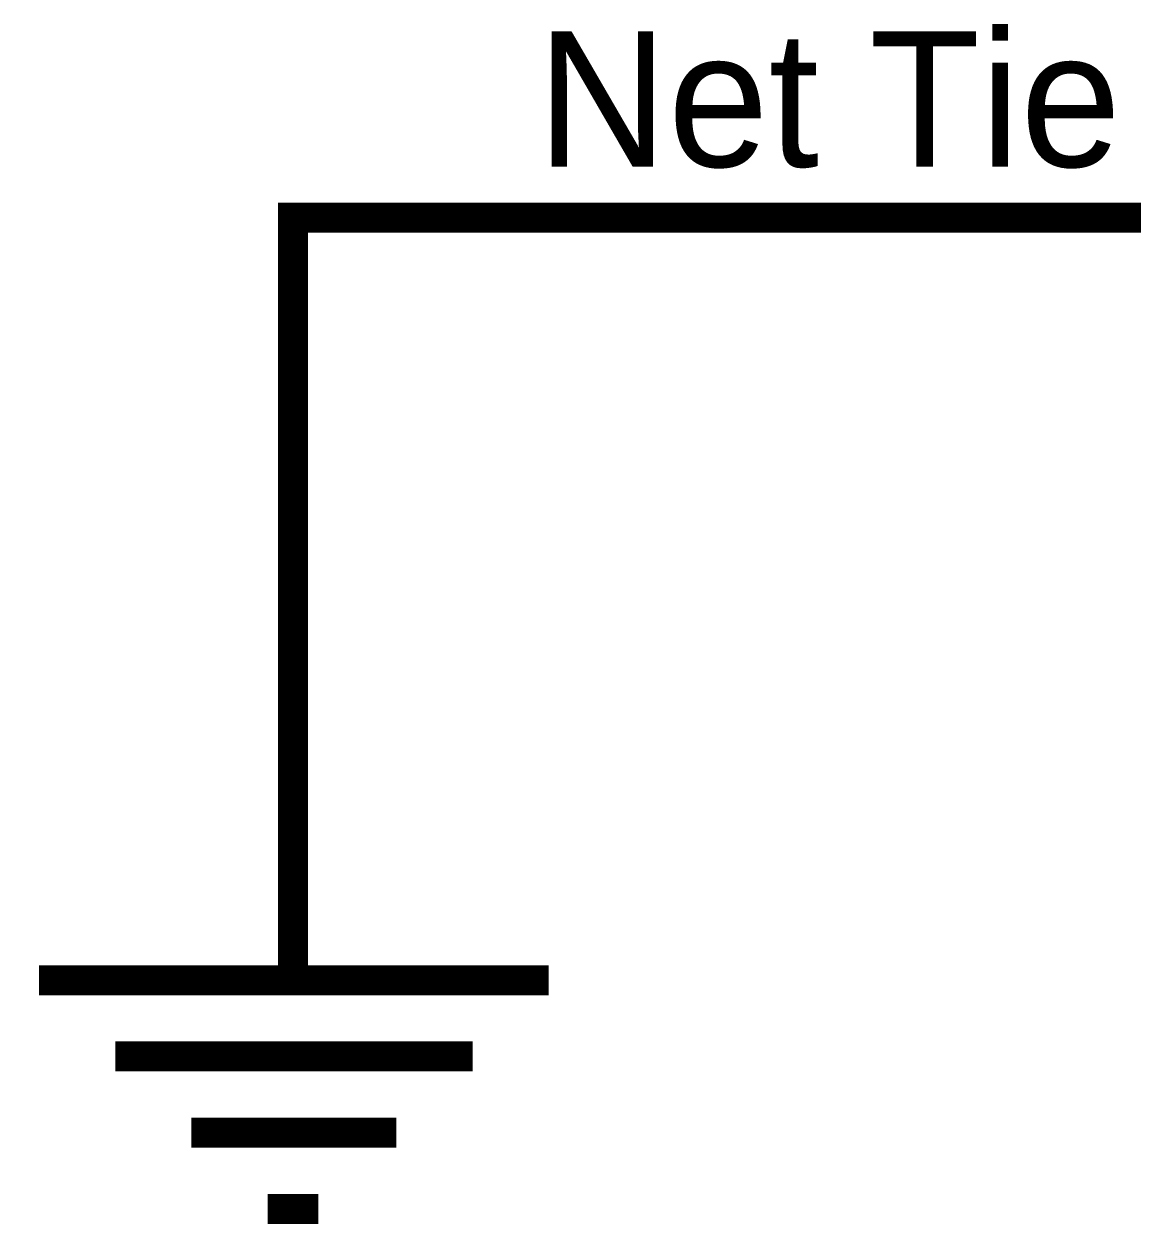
# Model space of a CAD drawing. Header units: inches. Extents: x 0 to 9.5, y -0.01 to 7.51.
# Drawn here: x 0.8954 to 1.3308, y 4.3041 to 4.7756 of the extents above; entities that cross this region are included whole.
import ezdxf

# ---------------------------------------------------------------- set-up
doc = ezdxf.new("R2010")
doc.units = ezdxf.units.IN
doc.header["$MEASUREMENT"] = 0
doc.layers.add('Sheet', color=255, linetype='Continuous')

msp = doc.modelspace()

# ---------------------------------------------------------------- linework, layer by layer
at = {"layer": 'Sheet'}
for points in [[(2.00091, 4.49973, 0.0118, 0.0118, 0), (2.00091, 4.69949, 0.0118, 0.0118, 0), (1.50102, 4.69949, 0.0118, 0.0118, 0), (1.00112, 4.69949, 0.0118, 0.0118, 0), (1.00112, 4.49973, 0.0118, 0.0118, 0)], [(1.00112, 4.49973, 0.0118, 0.0118, 0), (1.00112, 4.39986, 0.0118, 0.0118, 0)], [(0.90128, 4.39986, 0.0118, 0.0118, 0), (1.10163, 4.39986, 0.0118, 0.0118, 0)], [(0.93123, 4.3699, 0.0118, 0.0118, 0), (1.07168, 4.3699, 0.0118, 0.0118, 0)], [(0.96118, 4.33993, 0.0118, 0.0118, 0), (1.04173, 4.33993, 0.0118, 0.0118, 0)], [(0.99114, 4.30997, 0.0118, 0.0118, 0), (1.01111, 4.30997, 0.0118, 0.0118, 0)]]:
    msp.add_lwpolyline(points, format="xyseb", dxfattribs=at)

# ---------------------------------------------------------------- texts
msp.add_text('Net Tie', height=0.053267, dxfattribs=at).set_placement((1.09697, 4.71946))

doc.saveas('drawing.dxf')
